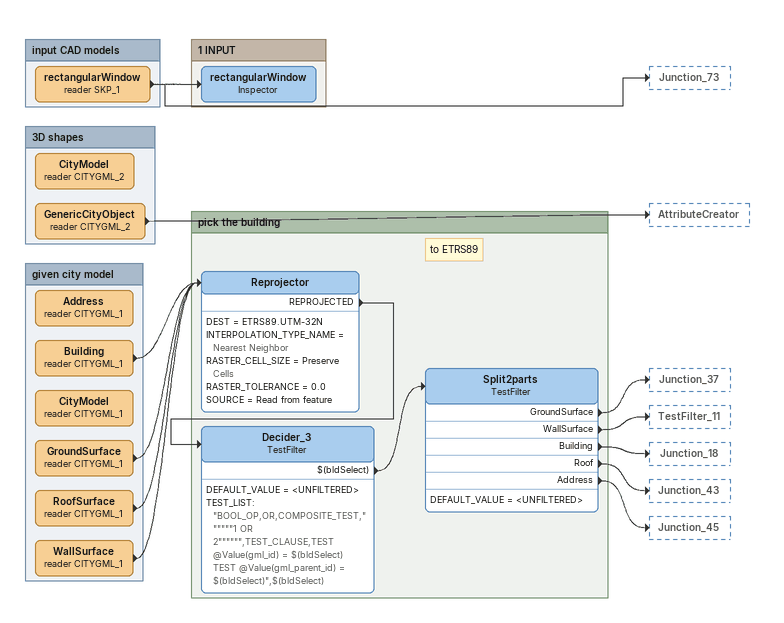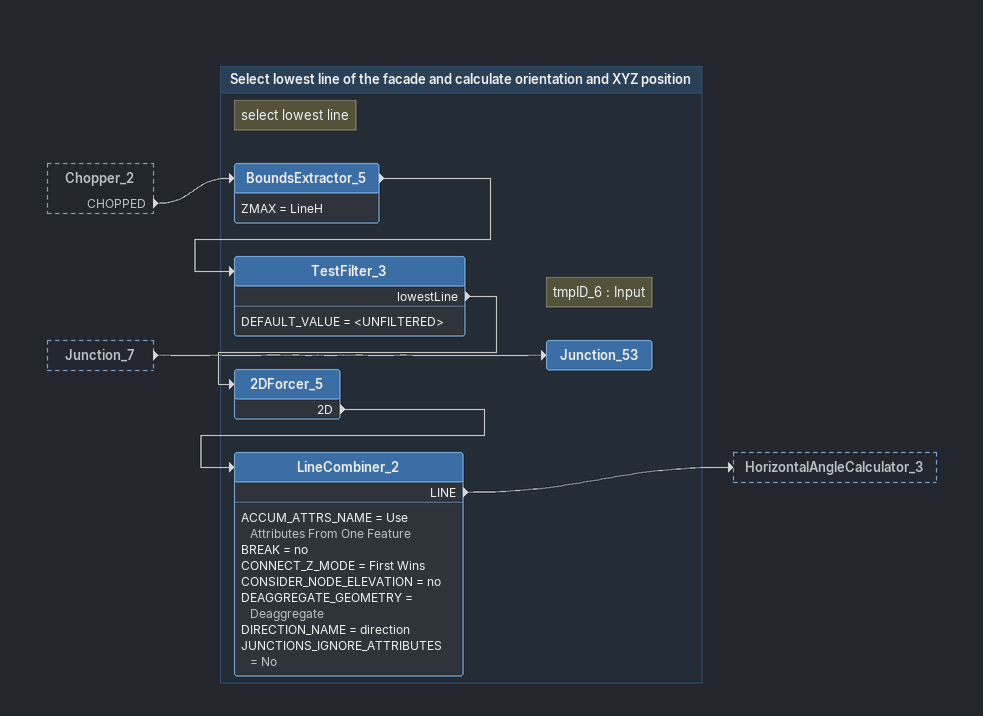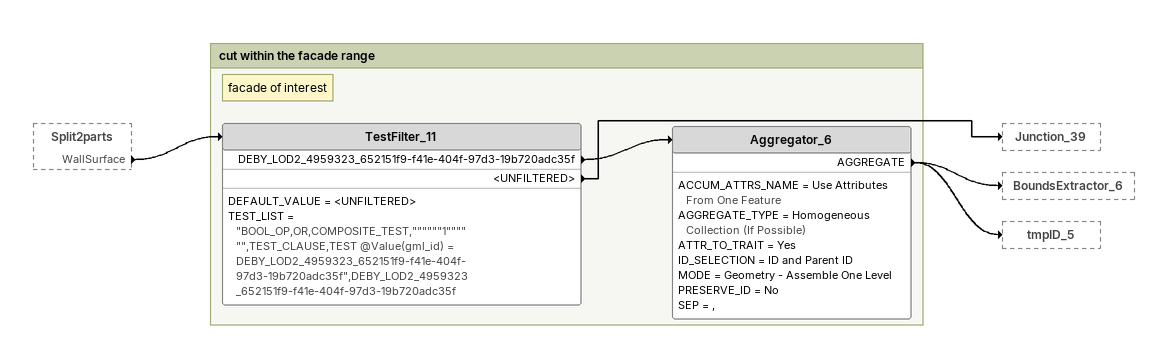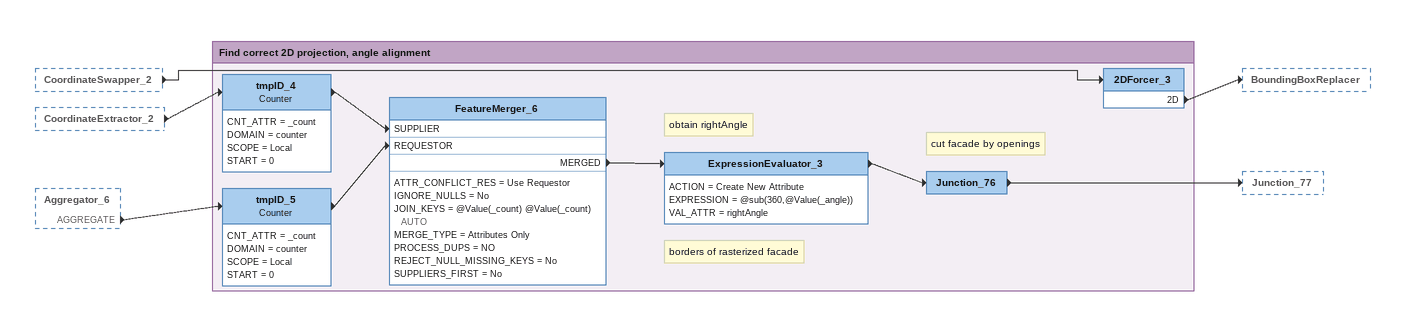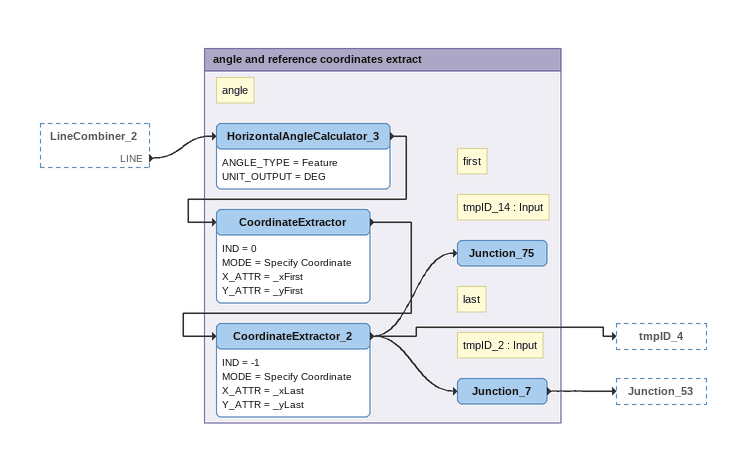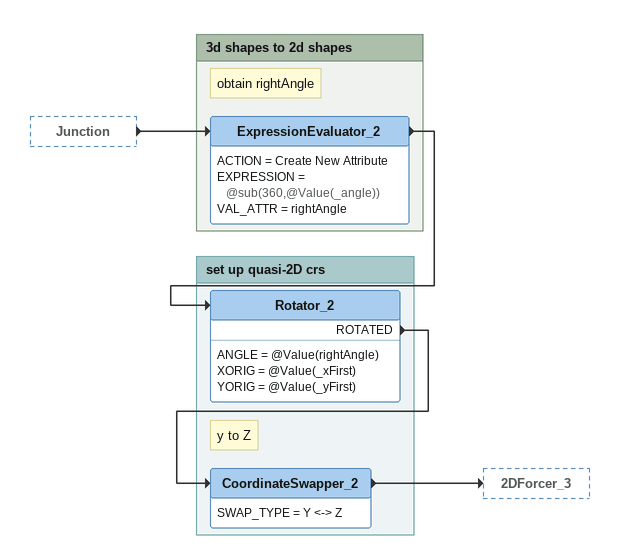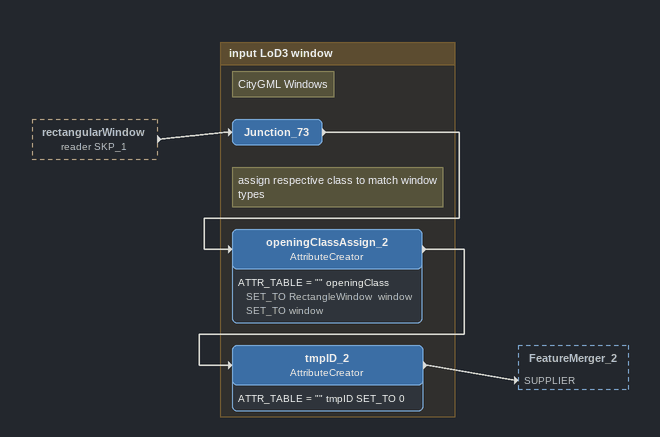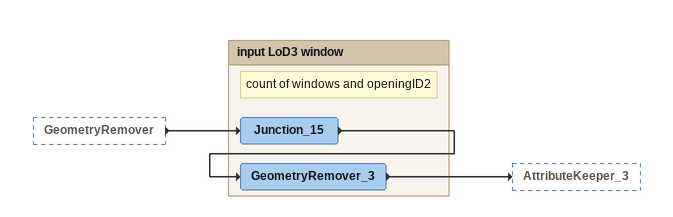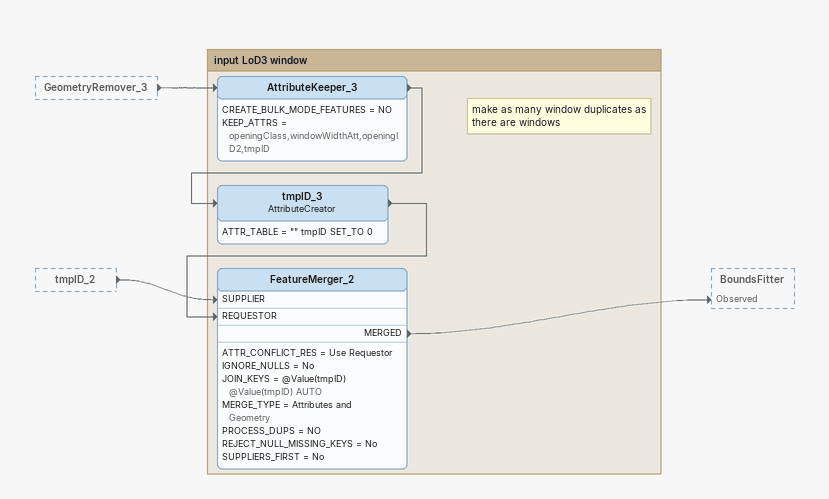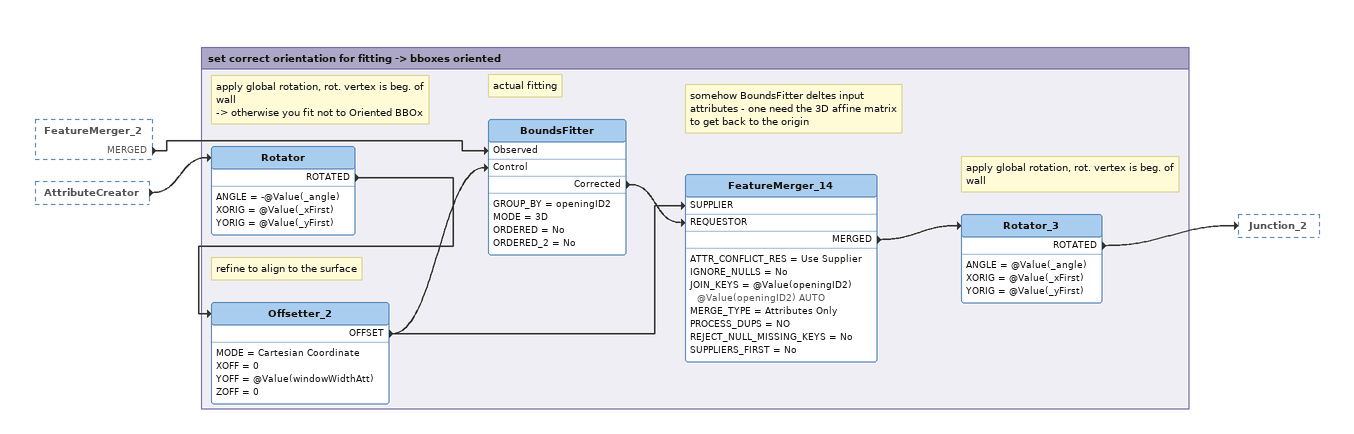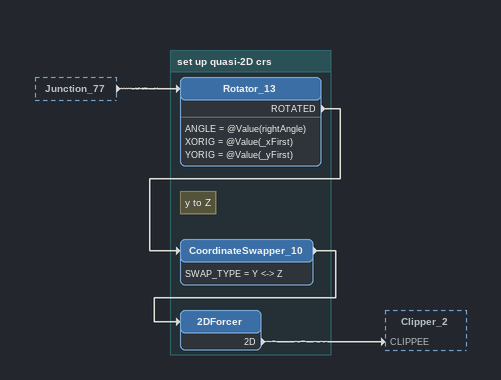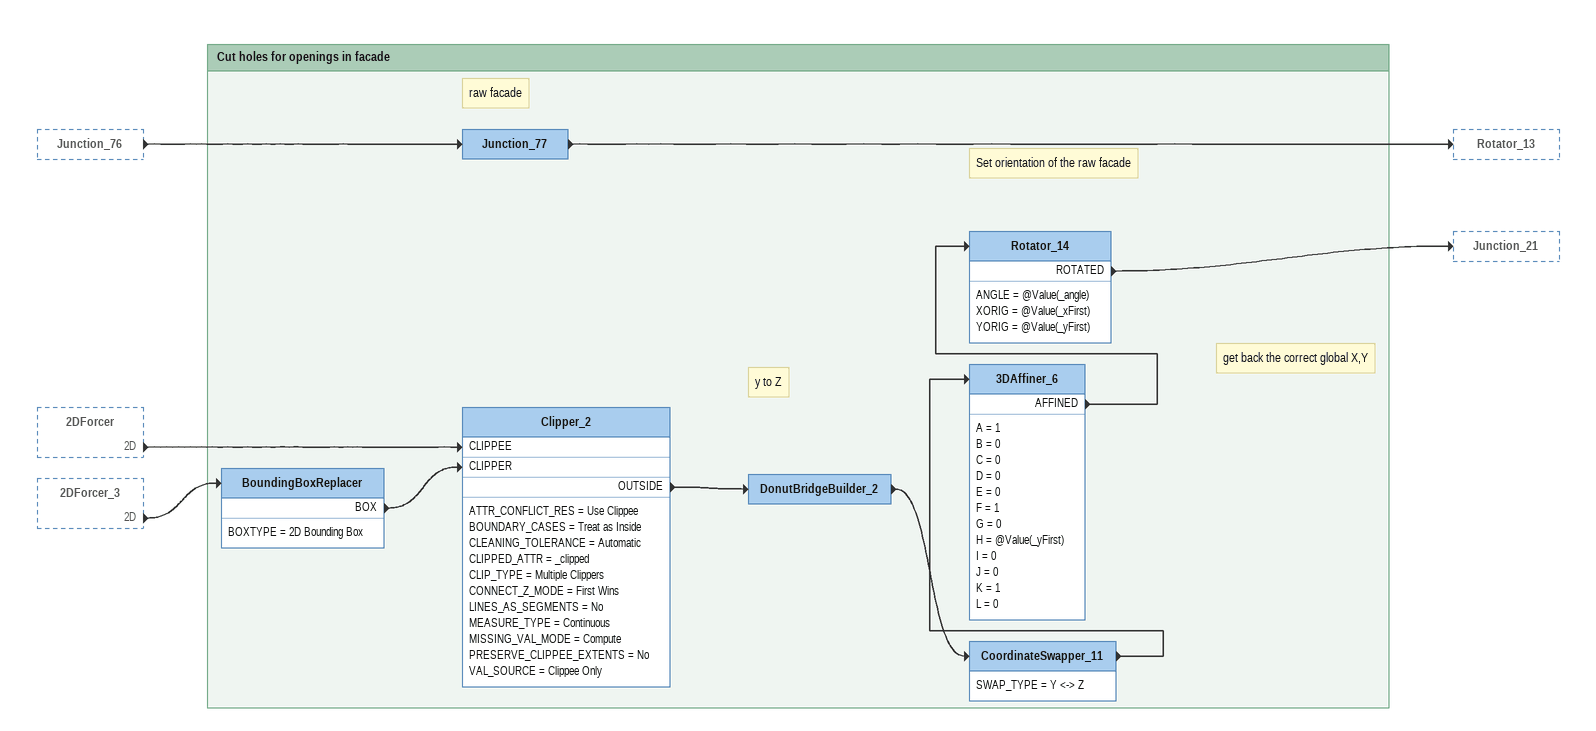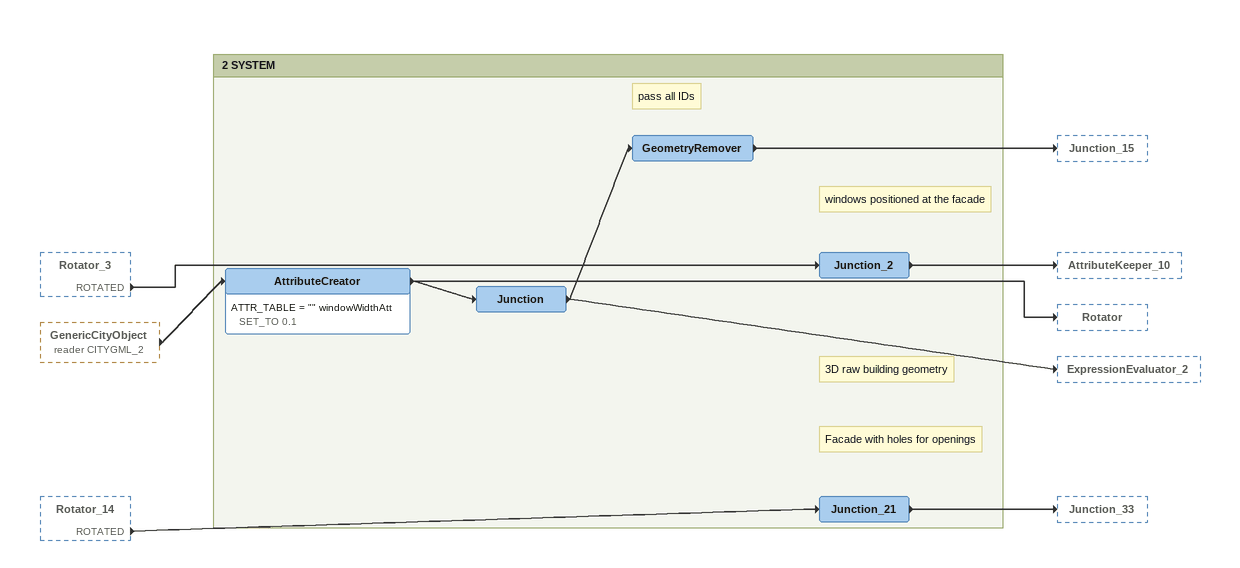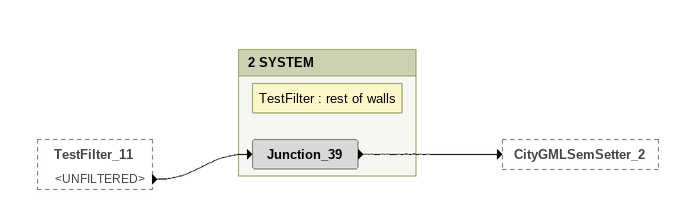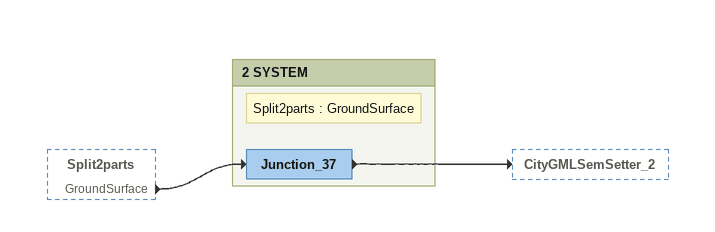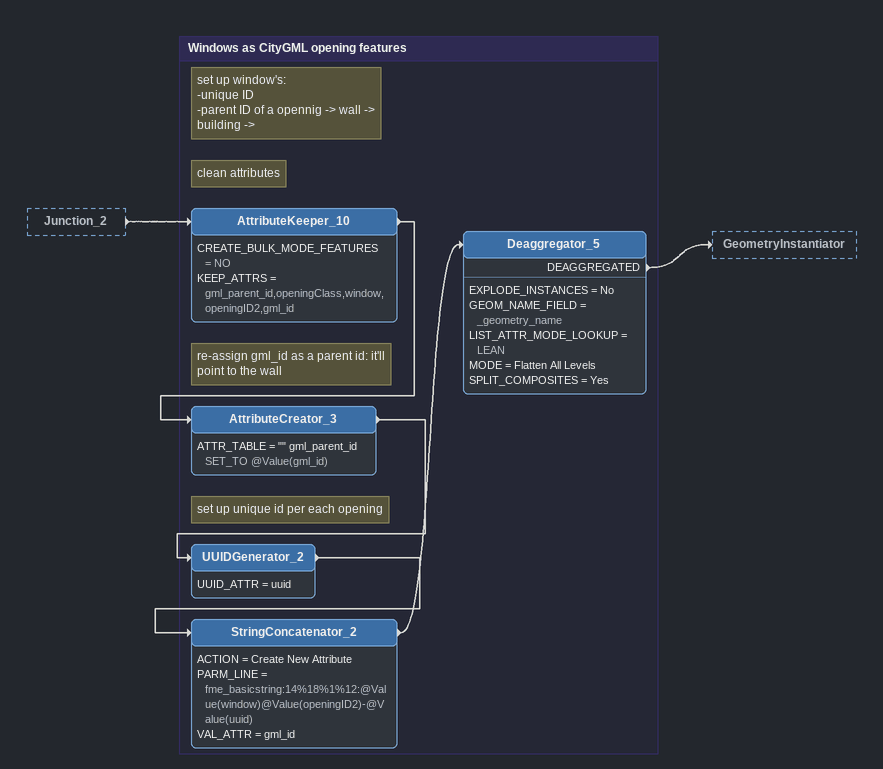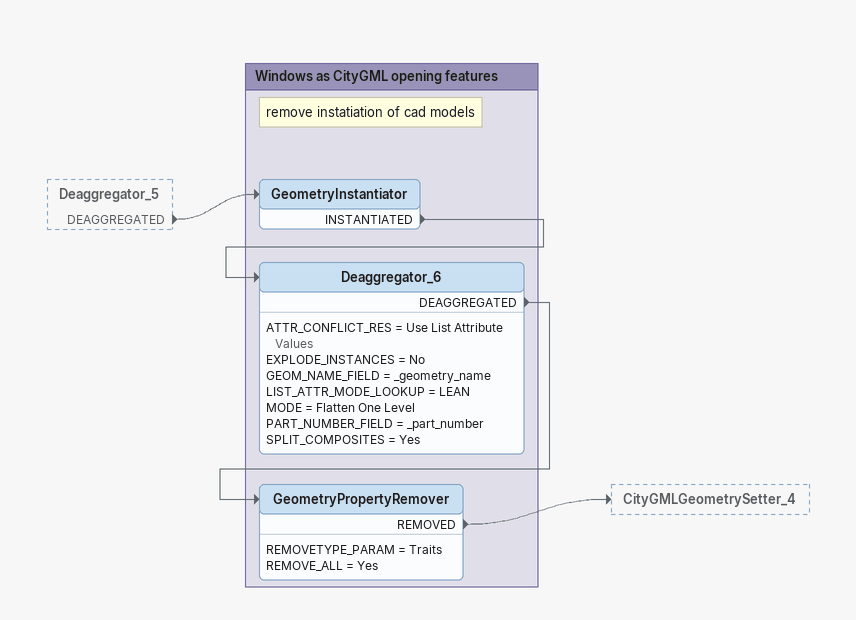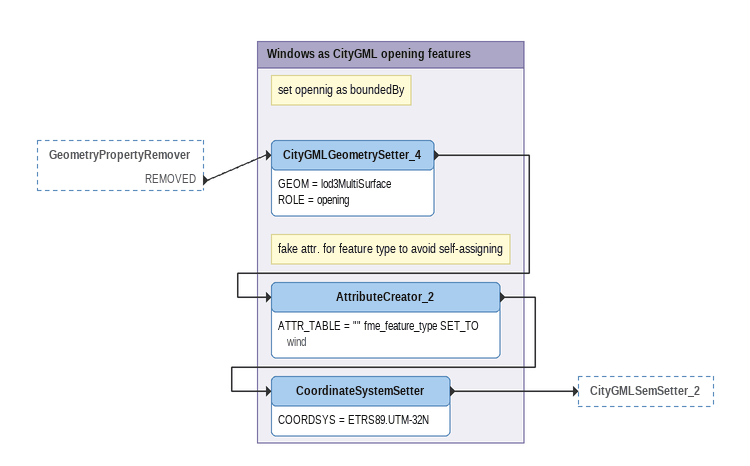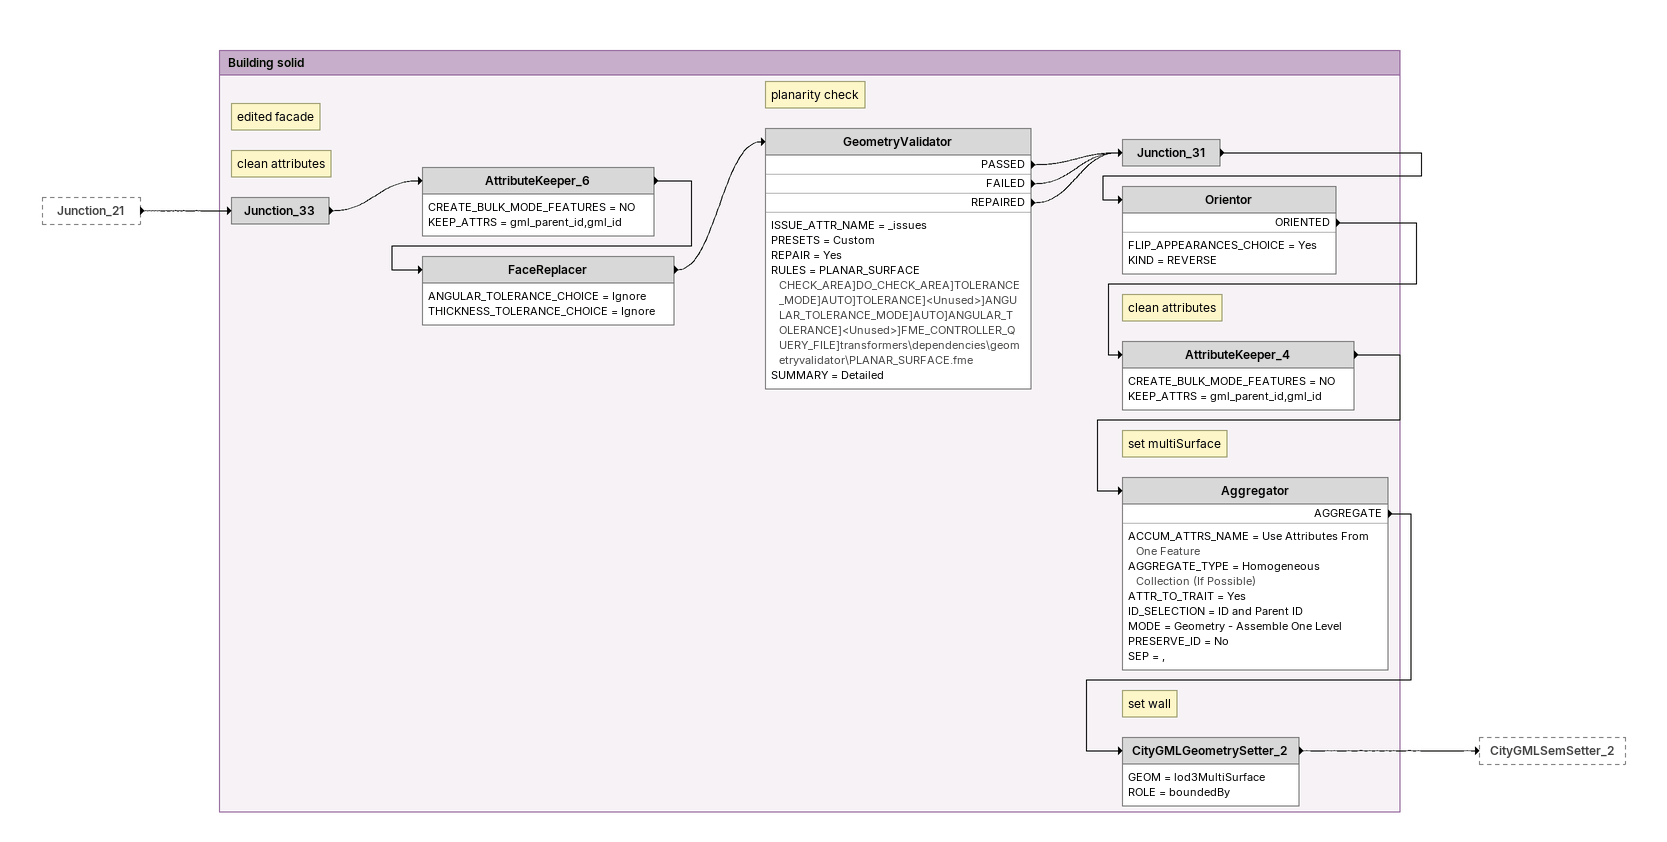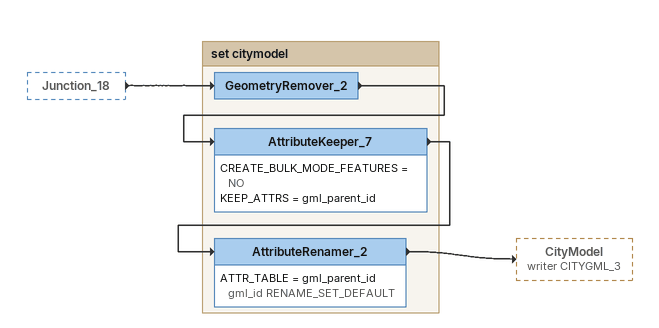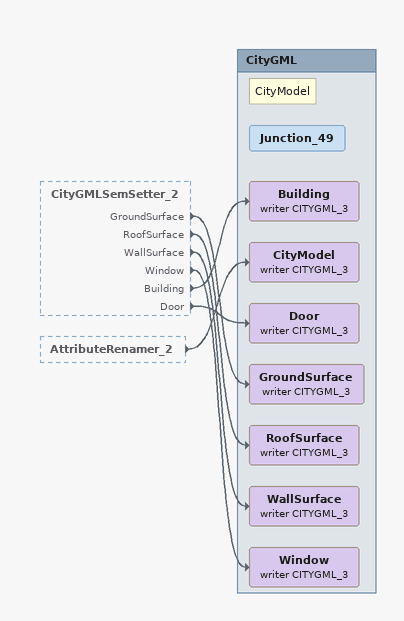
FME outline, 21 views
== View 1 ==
Bookmark: input CAD models
rectangularWindow (reader SKP_1)
    -> Junction_73
    -> rectangularWindow

Bookmark: 1 INPUT
rectangularWindow: Inspector

Bookmark: 3D shapes
CityModel (reader CITYGML_2)
GenericCityObject (reader CITYGML_2)
    -> AttributeCreator

Bookmark: given city model
Address (reader CITYGML_1)
Building (reader CITYGML_1)
    -> Reprojector
CityModel (reader CITYGML_1)
GroundSurface (reader CITYGML_1)
    -> Reprojector
RoofSurface (reader CITYGML_1)
    -> Reprojector
WallSurface (reader CITYGML_1)
    -> Reprojector

Bookmark: pick the building
Note: to ETRS89
Reprojector
    DEST = ETRS89.UTM-32N
    INTERPOLATION_TYPE_NAME = Nearest Neighbor
    RASTER_CELL_SIZE = Preserve Cells
    RASTER_TOLERANCE = 0.0
    SOURCE = Read from feature
    REPROJECTED -> Decider_3
Decider_3: TestFilter
    DEFAULT_VALUE = <UNFILTERED>
    TEST_LIST:
      "BOOL_OP,OR,COMPOSITE_TEST,""""""1 OR 2"""""",TEST_CLAUSE,TEST @Value(gml_id) = $(bldSelect)
      TEST @Value(gml_parent_id) = $(bldSelect)",$(bldSelect)
    $(bldSelect) -> Split2parts
Split2parts: TestFilter
    DEFAULT_VALUE = <UNFILTERED>
    GroundSurface -> Junction_37
    WallSurface -> TestFilter_11
    Building -> Junction_18
    Roof -> Junction_43
    Address -> Junction_45

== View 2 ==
Chopper_2 [outside]
    CHOPPED -> BoundsExtractor_5
Junction_7 [outside]
    -> Junction_53

Bookmark: Select lowest line of the facade and calculate orientation and XYZ position
Note: select lowest line
BoundsExtractor_5
    ZMAX = LineH
    -> TestFilter_3
TestFilter_3
    DEFAULT_VALUE = <UNFILTERED>
    lowestLine -> 2DForcer_5
2DForcer_5
    2D -> LineCombiner_2
LineCombiner_2
    ACCUM_ATTRS_NAME = Use Attributes From One Feature
    BREAK = no
    CONNECT_Z_MODE = First Wins
    CONSIDER_NODE_ELEVATION = no
    DEAGGREGATE_GEOMETRY = Deaggregate
    DIRECTION_NAME = direction
    JUNCTIONS_IGNORE_ATTRIBUTES = No
    LINE -> HorizontalAngleCalculator_3
Note: tmpID_6 : Input
Junction_53

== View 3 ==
Split2parts [outside]
    WallSurface -> TestFilter_11

Bookmark: cut within the facade range
Note: facade of interest
TestFilter_11
    DEFAULT_VALUE = <UNFILTERED>
    TEST_LIST = "BOOL_OP,OR,COMPOSITE_TEST,""""""1"""""",TEST_CLAUSE,TEST @Value(gml_id) = DEBY_LOD2_4959323_652151f9-f41e-404f-97d3-19b720adc35f",DEBY_LOD2_4959323_652151f9-f41e-404f-97d3-19b720adc35f
    DEBY_LOD2_4959323_652151f9-f41e-404f-97d3-19b720adc35f -> Aggregator_6
    <UNFILTERED> -> Junction_39
Aggregator_6
    ACCUM_ATTRS_NAME = Use Attributes From One Feature
    AGGREGATE_TYPE = Homogeneous Collection (If Possible)
    ATTR_TO_TRAIT = Yes
    ID_SELECTION = ID and Parent ID
    MODE = Geometry - Assemble One Level
    PRESERVE_ID = No
    SEP = ,
    AGGREGATE -> BoundsExtractor_6
    AGGREGATE -> tmpID_5

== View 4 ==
CoordinateSwapper_2 [outside]
    -> 2DForcer_3
CoordinateExtractor_2 [outside]
    -> tmpID_4
Aggregator_6 [outside]
    AGGREGATE -> tmpID_5

Bookmark: Find correct 2D projection, angle alignment
2DForcer_3
    2D -> BoundingBoxReplacer
tmpID_4: Counter
    CNT_ATTR = _count
    DOMAIN = counter
    SCOPE = Local
    START = 0
    -> FeatureMerger_6 [SUPPLIER]
tmpID_5: Counter
    CNT_ATTR = _count
    DOMAIN = counter
    SCOPE = Local
    START = 0
    -> FeatureMerger_6 [REQUESTOR]
FeatureMerger_6
    ATTR_CONFLICT_RES = Use Requestor
    IGNORE_NULLS = No
    JOIN_KEYS = @Value(_count) @Value(_count) AUTO
    MERGE_TYPE = Attributes Only
    PROCESS_DUPS = NO
    REJECT_NULL_MISSING_KEYS = No
    SUPPLIERS_FIRST = No
    MERGED -> ExpressionEvaluator_3
Note: borders of rasterized facade
Note: obtain rightAngle
ExpressionEvaluator_3
    ACTION = Create New Attribute
    EXPRESSION = @sub(360,@Value(_angle))
    VAL_ATTR = rightAngle
    -> Junction_76
Note: cut facade by openings
Junction_76
    -> Junction_77

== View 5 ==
LineCombiner_2 [outside]
    LINE -> HorizontalAngleCalculator_3

Bookmark: angle and reference coordinates extract
Note: angle
HorizontalAngleCalculator_3
    ANGLE_TYPE = Feature
    UNIT_OUTPUT = DEG
    -> CoordinateExtractor
Note: first
CoordinateExtractor
    IND = 0
    MODE = Specify Coordinate
    X_ATTR = _xFirst
    Y_ATTR = _yFirst
    -> CoordinateExtractor_2
Note: last
CoordinateExtractor_2
    IND = -1
    MODE = Specify Coordinate
    X_ATTR = _xLast
    Y_ATTR = _yLast
    -> tmpID_4
    -> Junction_7
    -> Junction_75
Note: tmpID_14 : Input
Junction_75
Note: tmpID_2 : Input
Junction_7
    -> Junction_53

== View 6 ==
Junction [outside]
    -> ExpressionEvaluator_2

Bookmark: 3d shapes to 2d shapes
Note: obtain rightAngle
ExpressionEvaluator_2
    ACTION = Create New Attribute
    EXPRESSION = @sub(360,@Value(_angle))
    VAL_ATTR = rightAngle
    -> Rotator_2

Bookmark: set up quasi-2D crs
Rotator_2
    ANGLE = @Value(rightAngle)
    XORIG = @Value(_xFirst)
    YORIG = @Value(_yFirst)
    ROTATED -> CoordinateSwapper_2
Note: y to Z
CoordinateSwapper_2
    SWAP_TYPE = Y <-> Z
    -> 2DForcer_3

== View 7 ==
rectangularWindow (reader SKP_1) [outside]
    -> Junction_73

Bookmark: input LoD3 window
Note: CityGML Windows
Junction_73
    -> openingClassAssign_2
Note: assign respective class to match window types
openingClassAssign_2: AttributeCreator
    ATTR_TABLE = "" openingClass SET_TO RectangleWindow  window SET_TO window
    -> tmpID_2
tmpID_2: AttributeCreator
    ATTR_TABLE = "" tmpID SET_TO 0
    -> FeatureMerger_2 [SUPPLIER]

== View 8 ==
GeometryRemover [outside]
    -> Junction_15

Bookmark: input LoD3 window
Note: count of windows and openingID2
Junction_15
    -> GeometryRemover_3
GeometryRemover_3
    -> AttributeKeeper_3

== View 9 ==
GeometryRemover_3 [outside]
    -> AttributeKeeper_3
tmpID_2 [outside]
    -> FeatureMerger_2 [SUPPLIER]

Bookmark: input LoD3 window
AttributeKeeper_3
    CREATE_BULK_MODE_FEATURES = NO
    KEEP_ATTRS = openingClass,windowWidthAtt,openingID2,tmpID
    -> tmpID_3
tmpID_3: AttributeCreator
    ATTR_TABLE = "" tmpID SET_TO 0
    -> FeatureMerger_2 [REQUESTOR]
Note: make as many window duplicates as there are windows
FeatureMerger_2
    ATTR_CONFLICT_RES = Use Requestor
    IGNORE_NULLS = No
    JOIN_KEYS = @Value(tmpID) @Value(tmpID) AUTO
    MERGE_TYPE = Attributes and Geometry
    PROCESS_DUPS = NO
    REJECT_NULL_MISSING_KEYS = No
    SUPPLIERS_FIRST = No
    MERGED -> BoundsFitter [Observed]

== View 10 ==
FeatureMerger_2 [outside]
    MERGED -> BoundsFitter [Observed]
AttributeCreator [outside]
    -> Rotator

Bookmark: set correct orientation for fitting -> bboxes oriented
Note: apply global rotation, rot. vertex is beg. of wall / -> otherwise you fit not to Oriented BBOx
Rotator
    ANGLE = -@Value(_angle)
    XORIG = @Value(_xFirst)
    YORIG = @Value(_yFirst)
    ROTATED -> Offsetter_2
Note: refine to align to the surface
Offsetter_2
    MODE = Cartesian Coordinate
    XOFF = 0
    YOFF = @Value(windowWidthAtt)
    ZOFF = 0
    OFFSET -> BoundsFitter [Control]
    OFFSET -> FeatureMerger_14 [SUPPLIER]
Note: actual fitting
BoundsFitter
    GROUP_BY = openingID2
    MODE = 3D
    ORDERED = No
    ORDERED_2 = No
    Corrected -> FeatureMerger_14 [REQUESTOR]
Note: somehow BoundsFitter deltes input attributes - one need the 3D affine matrix to get back to the origin
FeatureMerger_14
    ATTR_CONFLICT_RES = Use Supplier
    IGNORE_NULLS = No
    JOIN_KEYS = @Value(openingID2) @Value(openingID2) AUTO
    MERGE_TYPE = Attributes Only
    PROCESS_DUPS = NO
    REJECT_NULL_MISSING_KEYS = No
    SUPPLIERS_FIRST = No
    MERGED -> Rotator_3
Note: apply global rotation, rot. vertex is beg. of wall
Rotator_3
    ANGLE = @Value(_angle)
    XORIG = @Value(_xFirst)
    YORIG = @Value(_yFirst)
    ROTATED -> Junction_2

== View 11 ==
Junction_77 [outside]
    -> Rotator_13

Bookmark: set up quasi-2D crs
Rotator_13
    ANGLE = @Value(rightAngle)
    XORIG = @Value(_xFirst)
    YORIG = @Value(_yFirst)
    ROTATED -> CoordinateSwapper_10
Note: y to Z
CoordinateSwapper_10
    SWAP_TYPE = Y <-> Z
    -> 2DForcer
2DForcer
    2D -> Clipper_2 [CLIPPEE]

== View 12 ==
Junction_76 [outside]
    -> Junction_77
2DForcer [outside]
    2D -> Clipper_2 [CLIPPEE]
2DForcer_3 [outside]
    2D -> BoundingBoxReplacer

Bookmark: Cut holes for openings in facade
BoundingBoxReplacer
    BOXTYPE = 2D Bounding Box
    BOX -> Clipper_2 [CLIPPER]
Note: raw facade
Junction_77
    -> Rotator_13
Clipper_2
    ATTR_CONFLICT_RES = Use Clippee
    BOUNDARY_CASES = Treat as Inside
    CLEANING_TOLERANCE = Automatic
    CLIPPED_ATTR = _clipped
    CLIP_TYPE = Multiple Clippers
    CONNECT_Z_MODE = First Wins
    LINES_AS_SEGMENTS = No
    MEASURE_TYPE = Continuous
    MISSING_VAL_MODE = Compute
    PRESERVE_CLIPPEE_EXTENTS = No
    VAL_SOURCE = Clippee Only
    OUTSIDE -> DonutBridgeBuilder_2
DonutBridgeBuilder_2
    -> CoordinateSwapper_11
Note: y to Z
CoordinateSwapper_11
    SWAP_TYPE = Y <-> Z
    -> 3DAffiner_6
Note: get back the correct global X,Y
3DAffiner_6
    A = 1
    B = 0
    C = 0
    D = 0
    E = 0
    F = 1
    G = 0
    H = @Value(_yFirst)
    I = 0
    J = 0
    K = 1
    L = 0
    AFFINED -> Rotator_14
Note: Set orientation of the raw facade
Rotator_14
    ANGLE = @Value(_angle)
    XORIG = @Value(_xFirst)
    YORIG = @Value(_yFirst)
    ROTATED -> Junction_21

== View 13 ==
Rotator_3 [outside]
    ROTATED -> Junction_2
GenericCityObject (reader CITYGML_2) [outside]
    -> AttributeCreator
Rotator_14 [outside]
    ROTATED -> Junction_21

Bookmark: 2 SYSTEM
AttributeCreator
    ATTR_TABLE = "" windowWidthAtt SET_TO 0.1
    -> Junction
    -> Rotator
Junction
    -> GeometryRemover
    -> ExpressionEvaluator_2
Note: pass all IDs
GeometryRemover
    -> Junction_15
Note: windows positioned at the facade
Note: 3D raw building geometry
Junction_2
    -> AttributeKeeper_10
Note: Facade with holes for openings
Junction_21
    -> Junction_33

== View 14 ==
TestFilter_11 [outside]
    <UNFILTERED> -> Junction_39

Bookmark: 2 SYSTEM
Note: TestFilter : rest of walls
Junction_39
    -> CityGMLSemSetter_2

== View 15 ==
Split2parts [outside]
    GroundSurface -> Junction_37

Bookmark: 2 SYSTEM
Note: Split2parts : GroundSurface
Junction_37
    -> CityGMLSemSetter_2

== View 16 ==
Junction_2 [outside]
    -> AttributeKeeper_10

Bookmark: Windows as CityGML opening features
Note: set up window's: / -unique ID / -parent ID of a opennig -> wall -> building ->
Note: clean attributes
AttributeKeeper_10
    CREATE_BULK_MODE_FEATURES = NO
    KEEP_ATTRS = gml_parent_id,openingClass,window,openingID2,gml_id
    -> AttributeCreator_3
Note: re-assign gml_id as a parent id: it'll point to the wall
AttributeCreator_3
    ATTR_TABLE = "" gml_parent_id SET_TO @Value(gml_id)
    -> UUIDGenerator_2
Note: set up unique id per each opening
UUIDGenerator_2
    UUID_ATTR = uuid
    -> StringConcatenator_2
StringConcatenator_2
    ACTION = Create New Attribute
    PARM_LINE = fme_basicstring:14%18%1%12:@Value(window)@Value(openingID2)-@Value(uuid)
    VAL_ATTR = gml_id
    -> Deaggregator_5
Deaggregator_5
    EXPLODE_INSTANCES = No
    GEOM_NAME_FIELD = _geometry_name
    LIST_ATTR_MODE_LOOKUP = LEAN
    MODE = Flatten All Levels
    SPLIT_COMPOSITES = Yes
    DEAGGREGATED -> GeometryInstantiator

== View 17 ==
Deaggregator_5 [outside]
    DEAGGREGATED -> GeometryInstantiator

Bookmark: Windows as CityGML opening features
Note: remove instatiation of cad models
GeometryInstantiator
    INSTANTIATED -> Deaggregator_6
Deaggregator_6
    ATTR_CONFLICT_RES = Use List Attribute Values
    EXPLODE_INSTANCES = No
    GEOM_NAME_FIELD = _geometry_name
    LIST_ATTR_MODE_LOOKUP = LEAN
    MODE = Flatten One Level
    PART_NUMBER_FIELD = _part_number
    SPLIT_COMPOSITES = Yes
    DEAGGREGATED -> GeometryPropertyRemover
GeometryPropertyRemover
    REMOVETYPE_PARAM = Traits
    REMOVE_ALL = Yes
    REMOVED -> CityGMLGeometrySetter_4

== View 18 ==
GeometryPropertyRemover [outside]
    REMOVED -> CityGMLGeometrySetter_4

Bookmark: Windows as CityGML opening features
Note: set opennig as boundedBy
CityGMLGeometrySetter_4
    GEOM = lod3MultiSurface
    ROLE = opening
    -> AttributeCreator_2
Note: fake attr. for feature type to avoid self-assigning
AttributeCreator_2
    ATTR_TABLE = "" fme_feature_type SET_TO wind
    -> CoordinateSystemSetter
CoordinateSystemSetter
    COORDSYS = ETRS89.UTM-32N
    -> CityGMLSemSetter_2

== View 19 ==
Junction_21 [outside]
    -> Junction_33

Bookmark: Building solid
Note: edited facade
Junction_33
    -> AttributeKeeper_6
Note: clean attributes
AttributeKeeper_6
    CREATE_BULK_MODE_FEATURES = NO
    KEEP_ATTRS = gml_parent_id,gml_id
    -> FaceReplacer
FaceReplacer
    ANGULAR_TOLERANCE_CHOICE = Ignore
    THICKNESS_TOLERANCE_CHOICE = Ignore
    -> GeometryValidator
Note: planarity check
GeometryValidator
    ISSUE_ATTR_NAME = _issues
    PRESETS = Custom
    REPAIR = Yes
    RULES = PLANAR_SURFACE CHECK_AREA]DO_CHECK_AREA]TOLERANCE_MODE]AUTO]TOLERANCE]<Unused>]ANGULAR_TOLERANCE_MODE]AUTO]ANGULAR_TOLERANCE]<Unused>]FME_CONTROLLER_QUERY_FILE]transformers\dependencies\geometryvalidator\PLANAR_SURFACE.fme
    SUMMARY = Detailed
    PASSED -> Junction_31
    FAILED -> Junction_31
    REPAIRED -> Junction_31
Junction_31
    -> Orientor
Orientor
    FLIP_APPEARANCES_CHOICE = Yes
    KIND = REVERSE
    ORIENTED -> AttributeKeeper_4
Note: clean attributes
AttributeKeeper_4
    CREATE_BULK_MODE_FEATURES = NO
    KEEP_ATTRS = gml_parent_id,gml_id
    -> Aggregator
Note: set multiSurface
Aggregator
    ACCUM_ATTRS_NAME = Use Attributes From One Feature
    AGGREGATE_TYPE = Homogeneous Collection (If Possible)
    ATTR_TO_TRAIT = Yes
    ID_SELECTION = ID and Parent ID
    MODE = Geometry - Assemble One Level
    PRESERVE_ID = No
    SEP = ,
    AGGREGATE -> CityGMLGeometrySetter_2
Note: set wall
CityGMLGeometrySetter_2
    GEOM = lod3MultiSurface
    ROLE = boundedBy
    -> CityGMLSemSetter_2

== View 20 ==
Junction_18 [outside]
    -> GeometryRemover_2

Bookmark: set citymodel
GeometryRemover_2
    -> AttributeKeeper_7
AttributeKeeper_7
    CREATE_BULK_MODE_FEATURES = NO
    KEEP_ATTRS = gml_parent_id
    -> AttributeRenamer_2
AttributeRenamer_2
    ATTR_TABLE = gml_parent_id gml_id RENAME_SET_DEFAULT
    -> CityModel (writer CITYGML_3)

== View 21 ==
CityGMLSemSetter_2 [outside]
    GroundSurface -> GroundSurface (writer CITYGML_3)
    RoofSurface -> RoofSurface (writer CITYGML_3)
    WallSurface -> WallSurface (writer CITYGML_3)
    Window -> Window (writer CITYGML_3)
    Building -> Building (writer CITYGML_3)
    Door -> Door (writer CITYGML_3)
AttributeRenamer_2 [outside]
    -> CityModel (writer CITYGML_3)

Bookmark: CityGML
CityModel (writer CITYGML_3)
Building (writer CITYGML_3)
Door (writer CITYGML_3)
GroundSurface (writer CITYGML_3)
RoofSurface (writer CITYGML_3)
WallSurface (writer CITYGML_3)
Window (writer CITYGML_3)
Note: CityModel
Junction_49
